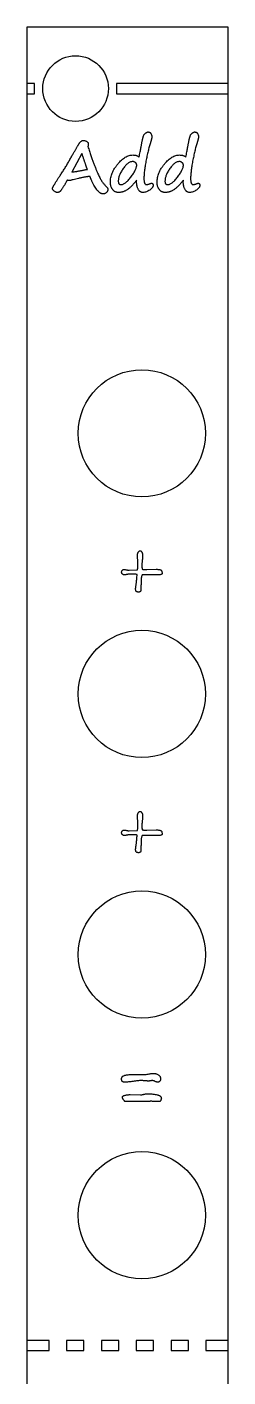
# Model space of a CAD drawing. Extents: x 96 to 106, y 107 to 235.
# Drawn here: x 95.9 to 105.7, y 169.4 to 235.2 of the extents above; entities that cross this region are included whole.
import ezdxf

# ---------------------------------------------------------------- set-up
doc = ezdxf.new("R2010")
doc.units = 0
doc.layers.get('0').update_dxf_attribs({"linetype": 'CONTINUOUS'})

msp = doc.modelspace()

# ---------------------------------------------------------------- linework, layer by layer
at = {"color": 7, "linetype": 'CONTINUOUS'}
for p, q in [((105.665, 235.226), (95.865, 235.226)), ((95.865, 235.226), (95.865, 232.476)), ((105.665, 232.476), (105.665, 235.226)), ((95.865, 232.476), (95.865, 231.976)), ((96.235, 232.476), (95.865, 232.476)), ((96.235, 231.976), (96.235, 232.476)), ((105.665, 232.476), (100.235, 232.476)), ((100.235, 232.476), (100.235, 231.976)), ((105.665, 231.976), (105.665, 232.476)), ((95.865, 231.976), (96.235, 231.976)), ((95.865, 231.976), (95.865, 171.226)), ((100.235, 231.976), (105.665, 231.976)), ((105.665, 171.226), (105.665, 231.976)), ((98.541, 229.07), (98.058, 228.158)), ((100.841, 208.753), (101.249, 208.774)), ((101.709, 208.791), (102.162, 208.8)), ((101.674, 208.527), (101.579, 208.527)), ((101.907, 208.529), (101.776, 208.529)), ((100.841, 196.053), (101.249, 196.074)), ((101.709, 196.091), (102.162, 196.1)), ((101.674, 195.827), (101.579, 195.827)), ((101.907, 195.829), (101.776, 195.829)), ((100.893, 183.202), (101.392, 183.19)), ((101.289, 182.87), (100.663, 182.86)), ((101.532, 182.87), (101.289, 182.87)), ((102.319, 182.86), (102.132, 182.86)), ((96.94, 171.226), (95.865, 171.226)), ((95.865, 171.226), (95.865, 170.726)), ((96.94, 170.726), (96.94, 171.226)), ((97.79, 171.226), (97.79, 170.726)), ((98.64, 171.226), (97.79, 171.226)), ((98.64, 170.726), (98.64, 171.226)), ((100.34, 171.226), (99.49, 171.226)), ((99.49, 171.226), (99.49, 170.726)), ((100.34, 170.726), (100.34, 171.226)), ((102.04, 171.226), (101.19, 171.226)), ((101.19, 171.226), (101.19, 170.726)), ((102.04, 170.726), (102.04, 171.226)), ((103.74, 171.226), (102.89, 171.226)), ((102.89, 171.226), (102.89, 170.726)), ((103.74, 170.726), (103.74, 171.226)), ((105.665, 171.226), (104.59, 171.226)), ((104.59, 171.226), (104.59, 170.726)), ((105.665, 170.726), (105.665, 171.226)), ((95.865, 170.726), (96.94, 170.726)), ((95.865, 170.726), (95.865, 109.976)), ((97.79, 170.726), (98.64, 170.726)), ((99.49, 170.726), (100.34, 170.726)), ((101.19, 170.726), (102.04, 170.726)), ((102.89, 170.726), (103.74, 170.726)), ((104.59, 170.726), (105.665, 170.726)), ((105.665, 109.976), (105.665, 170.726))]:
    msp.add_line(p, q, dxfattribs=at)
for centre, radius in [((98.235, 232.226), 1.6), ((101.465, 215.426), 3.1), ((101.465, 202.726), 3.1), ((101.465, 190.026), 3.1), ((101.465, 177.326), 3.1)]:
    msp.add_circle(centre, radius, dxfattribs=at)
for points, knots in [([(97.961, 228.771), (97.977, 228.799), (98.008, 228.854), (98.052, 228.934), (98.094, 229.01), (98.134, 229.081), (98.172, 229.147), (98.208, 229.209), (98.24, 229.267), (98.271, 229.319), (98.299, 229.368), (98.325, 229.412), (98.348, 229.451), (98.37, 229.486), (98.389, 229.516), (98.405, 229.541), (98.419, 229.563), (98.441, 229.593), (98.472, 229.629), (98.516, 229.666), (98.561, 229.69), (98.592, 229.693), (98.607, 229.694)], [0, 0, 0, 0, 0.08399, 0.163509, 0.238556, 0.309344, 0.37566, 0.43772, 0.495093, 0.548054, 0.5967, 0.640721, 0.680645, 0.715728, 0.746574, 0.772958, 0.794881, 0.812603, 0.869559, 0.918331, 0.96087, 1, 1, 1, 1]), ([(98.607, 229.694), (98.63, 229.693), (98.672, 229.692), (98.73, 229.678), (98.78, 229.656), (98.804, 229.632), (98.816, 229.62)], [0, 0, 0, 0, 0.2946931, 0.5522733, 0.7838794, 1, 1, 1, 1]), ([(98.816, 229.62), (98.821, 229.615), (98.833, 229.604), (98.842, 229.578), (98.848, 229.545), (98.848, 229.521), (98.848, 229.507)], [0, 0, 0, 0, 0.176628, 0.392634, 0.66312, 1, 1, 1, 1]), ([(101.466, 229.585), (101.47, 229.606), (101.478, 229.646), (101.489, 229.703), (101.501, 229.754), (101.512, 229.8), (101.522, 229.841), (101.531, 229.876), (101.541, 229.905), (101.552, 229.937), (101.568, 229.972), (101.592, 230.007), (101.62, 230.039), (101.652, 230.064), (101.685, 230.084), (101.716, 230.099), (101.746, 230.109), (101.765, 230.11), (101.773, 230.111)], [0, 0, 0, 0, 0.097051, 0.184845, 0.265194, 0.337211, 0.400731, 0.455952, 0.503142, 0.541911, 0.610027, 0.675276, 0.737807, 0.801181, 0.860983, 0.914107, 0.959392, 1, 1, 1, 1]), ([(101.773, 230.111), (101.787, 230.11), (101.814, 230.108), (101.851, 230.095), (101.882, 230.071), (101.907, 230.039), (101.927, 230), (101.941, 229.956), (101.95, 229.908), (101.951, 229.874), (101.951, 229.856)], [0, 0, 0, 0, 0.1173775, 0.2281263, 0.3361444, 0.4528839, 0.5778534, 0.7081137, 0.848528, 1, 1, 1, 1]), ([(101.951, 229.856), (101.951, 229.851), (101.95, 229.839), (101.946, 229.819), (101.941, 229.793), (101.933, 229.761), (101.923, 229.724), (101.911, 229.681), (101.897, 229.632), (101.886, 229.598), (101.881, 229.579)], [0, 0, 0, 0, 0.0526, 0.125366, 0.21835, 0.331647, 0.467441, 0.623643, 0.800762, 1, 1, 1, 1]), ([(103.742, 229.585), (103.746, 229.606), (103.754, 229.646), (103.765, 229.703), (103.777, 229.754), (103.788, 229.8), (103.798, 229.841), (103.807, 229.876), (103.817, 229.905), (103.828, 229.937), (103.843, 229.972), (103.868, 230.007), (103.896, 230.039), (103.928, 230.064), (103.961, 230.084), (103.992, 230.099), (104.021, 230.109), (104.04, 230.11), (104.049, 230.111)], [0, 0, 0, 0, 0.097051, 0.184845, 0.265194, 0.337211, 0.400731, 0.455952, 0.503142, 0.541911, 0.610027, 0.675276, 0.737807, 0.801181, 0.860983, 0.914107, 0.959392, 1, 1, 1, 1]), ([(104.049, 230.111), (104.063, 230.11), (104.089, 230.108), (104.126, 230.095), (104.158, 230.071), (104.183, 230.039), (104.203, 230), (104.217, 229.956), (104.225, 229.908), (104.226, 229.874), (104.227, 229.856)], [0, 0, 0, 0, 0.1173775, 0.2281263, 0.3361444, 0.4528839, 0.5778534, 0.7081137, 0.848528, 1, 1, 1, 1]), ([(104.227, 229.856), (104.227, 229.851), (104.226, 229.839), (104.222, 229.819), (104.217, 229.793), (104.209, 229.761), (104.199, 229.724), (104.187, 229.681), (104.172, 229.632), (104.162, 229.598), (104.156, 229.579)], [0, 0, 0, 0, 0.0526, 0.125366, 0.21835, 0.331647, 0.467441, 0.623643, 0.800762, 1, 1, 1, 1]), ([(98.566, 228.999), (98.563, 229.008), (98.558, 229.023), (98.551, 229.043), (98.546, 229.059), (98.542, 229.067), (98.541, 229.07)], [0, 0, 0, 0, 0.357019, 0.644741, 0.856946, 1, 1, 1, 1]), ([(98.808, 228.289), (98.806, 228.294), (98.802, 228.305), (98.795, 228.324), (98.786, 228.346), (98.777, 228.372), (98.766, 228.403), (98.754, 228.437), (98.74, 228.476), (98.726, 228.518), (98.711, 228.564), (98.694, 228.615), (98.675, 228.669), (98.656, 228.727), (98.635, 228.789), (98.613, 228.856), (98.59, 228.926), (98.574, 228.974), (98.566, 228.999)], [0, 0, 0, 0, 0.020716, 0.047139, 0.078645, 0.116251, 0.159341, 0.208135, 0.262005, 0.321992, 0.386835, 0.458015, 0.534266, 0.616431, 0.703875, 0.796809, 0.895871, 1, 1, 1, 1]), ([(98.848, 229.507), (98.848, 229.488), (98.848, 229.452), (98.84, 229.417), (98.836, 229.401)], [0, 0, 0, 0, 0.5524748, 1, 1, 1, 1]), ([(98.836, 229.401), (98.849, 229.363), (98.874, 229.287), (98.911, 229.177), (98.947, 229.07), (98.983, 228.968), (99.017, 228.87), (99.05, 228.776), (99.082, 228.686), (99.113, 228.601), (99.143, 228.52), (99.172, 228.444), (99.199, 228.371), (99.227, 228.304), (99.252, 228.24), (99.276, 228.18), (99.3, 228.125), (99.329, 228.058), (99.366, 227.981), (99.41, 227.893), (99.454, 227.813), (99.498, 227.738), (99.542, 227.671), (99.586, 227.611), (99.63, 227.556), (99.661, 227.524), (99.676, 227.509)], [0, 0, 0, 0, 0.058283, 0.114286, 0.168314, 0.220218, 0.27007, 0.317722, 0.363401, 0.406883, 0.448087, 0.487405, 0.52467, 0.559609, 0.592718, 0.62342, 0.652164, 0.678954, 0.728833, 0.775688, 0.819777, 0.861153, 0.899675, 0.935769, 0.969059, 1, 1, 1, 1]), ([(99.932, 227.666), (99.933, 227.703), (99.935, 227.777), (99.953, 227.889), (99.982, 228), (100.022, 228.111), (100.072, 228.222), (100.136, 228.332), (100.209, 228.443), (100.293, 228.55), (100.381, 228.652), (100.472, 228.741), (100.564, 228.817), (100.656, 228.88), (100.748, 228.929), (100.841, 228.963), (100.934, 228.985), (100.997, 228.988), (101.028, 228.989)], [0, 0, 0, 0, 0.059919, 0.120195, 0.181721, 0.244988, 0.310491, 0.378701, 0.450028, 0.524599, 0.598522, 0.667148, 0.730727, 0.790317, 0.846025, 0.898905, 0.949986, 1, 1, 1, 1]), ([(101.028, 228.989), (101.045, 228.989), (101.078, 228.988), (101.126, 228.983), (101.17, 228.975), (101.21, 228.964), (101.246, 228.948), (101.279, 228.93), (101.307, 228.909), (101.323, 228.891), (101.331, 228.883)], [0, 0, 0, 0, 0.155538, 0.299728, 0.433533, 0.55918, 0.676916, 0.787755, 0.894328, 1, 1, 1, 1]), ([(101.331, 228.883), (101.34, 228.927), (101.357, 229.012), (101.382, 229.133), (101.402, 229.241), (101.421, 229.335), (101.436, 229.416), (101.449, 229.484), (101.459, 229.539), (101.464, 229.571), (101.466, 229.585)], [0, 0, 0, 0, 0.190806, 0.36293, 0.516373, 0.651271, 0.766673, 0.862841, 0.941154, 1, 1, 1, 1]), ([(101.881, 229.579), (101.871, 229.548), (101.851, 229.483), (101.823, 229.383), (101.795, 229.278), (101.768, 229.168), (101.741, 229.053), (101.715, 228.934), (101.69, 228.809), (101.665, 228.682), (101.642, 228.556), (101.622, 228.434), (101.605, 228.32), (101.591, 228.212), (101.581, 228.11), (101.572, 228.016), (101.568, 227.928), (101.567, 227.871), (101.567, 227.844)], [0, 0, 0, 0, 0.056185, 0.115089, 0.176576, 0.240464, 0.307105, 0.376384, 0.448097, 0.522533, 0.596204, 0.665679, 0.731252, 0.792944, 0.850467, 0.904191, 0.954107, 1, 1, 1, 1]), ([(102.208, 227.666), (102.209, 227.703), (102.211, 227.777), (102.229, 227.889), (102.257, 228), (102.297, 228.111), (102.348, 228.222), (102.411, 228.332), (102.485, 228.443), (102.568, 228.55), (102.657, 228.652), (102.748, 228.741), (102.84, 228.817), (102.931, 228.88), (103.023, 228.929), (103.116, 228.963), (103.21, 228.985), (103.272, 228.988), (103.303, 228.989)], [0, 0, 0, 0, 0.059919, 0.120195, 0.181721, 0.244988, 0.310491, 0.378701, 0.450028, 0.524599, 0.598522, 0.667148, 0.730727, 0.790317, 0.846025, 0.898905, 0.949986, 1, 1, 1, 1]), ([(103.303, 228.989), (103.321, 228.989), (103.354, 228.988), (103.402, 228.983), (103.445, 228.975), (103.486, 228.964), (103.522, 228.948), (103.554, 228.93), (103.583, 228.909), (103.599, 228.891), (103.607, 228.883)], [0, 0, 0, 0, 0.1555385, 0.2997277, 0.4335328, 0.5591796, 0.6769161, 0.7877548, 0.8943283, 1, 1, 1, 1]), ([(103.607, 228.883), (103.616, 228.927), (103.633, 229.012), (103.657, 229.133), (103.678, 229.241), (103.697, 229.335), (103.712, 229.416), (103.724, 229.484), (103.735, 229.539), (103.74, 229.571), (103.742, 229.585)], [0, 0, 0, 0, 0.190806, 0.36293, 0.516373, 0.651271, 0.766673, 0.862841, 0.941154, 1, 1, 1, 1]), ([(104.156, 229.579), (104.147, 229.548), (104.127, 229.483), (104.098, 229.383), (104.071, 229.278), (104.044, 229.168), (104.017, 229.053), (103.991, 228.934), (103.965, 228.809), (103.941, 228.682), (103.918, 228.556), (103.898, 228.434), (103.881, 228.32), (103.867, 228.212), (103.856, 228.11), (103.848, 228.016), (103.843, 227.928), (103.843, 227.871), (103.842, 227.844)], [0, 0, 0, 0, 0.056185, 0.115089, 0.176576, 0.240464, 0.307105, 0.376384, 0.448097, 0.522533, 0.596204, 0.665679, 0.731252, 0.792944, 0.850467, 0.904191, 0.954107, 1, 1, 1, 1]), ([(97.537, 228.074), (97.575, 228.132), (97.651, 228.248), (97.759, 228.423), (97.863, 228.597), (97.929, 228.713), (97.961, 228.771)], [0, 0, 0, 0, 0.256096, 0.508382, 0.756111, 1, 1, 1, 1]), ([(98.658, 228.262), (98.683, 228.267), (98.733, 228.277), (98.783, 228.285), (98.808, 228.289)], [0, 0, 0, 0, 0.502789, 1, 1, 1, 1]), ([(101.018, 228.669), (101, 228.667), (100.962, 228.665), (100.905, 228.649), (100.848, 228.621), (100.79, 228.584), (100.732, 228.535), (100.673, 228.477), (100.614, 228.408), (100.556, 228.33), (100.501, 228.248), (100.452, 228.167), (100.411, 228.086), (100.376, 228.008), (100.35, 227.931), (100.331, 227.856), (100.319, 227.783), (100.318, 227.735), (100.317, 227.711)], [0, 0, 0, 0, 0.044093, 0.090031, 0.139369, 0.193426, 0.252391, 0.317519, 0.389551, 0.467741, 0.547228, 0.62241, 0.69348, 0.760751, 0.824629, 0.885414, 0.943779, 1, 1, 1, 1]), ([(100.438, 227.547), (100.456, 227.548), (100.493, 227.55), (100.549, 227.569), (100.607, 227.598), (100.667, 227.639), (100.729, 227.691), (100.794, 227.755), (100.862, 227.83), (100.929, 227.914), (100.995, 228), (101.052, 228.085), (101.101, 228.165), (101.143, 228.239), (101.174, 228.31), (101.196, 228.375), (101.211, 228.436), (101.213, 228.476), (101.214, 228.494)], [0, 0, 0, 0, 0.041083, 0.086002, 0.135948, 0.19207, 0.255098, 0.325269, 0.40351, 0.48981, 0.57651, 0.656056, 0.729068, 0.795063, 0.854645, 0.908421, 0.956664, 1, 1, 1, 1]), ([(101.214, 228.494), (101.213, 228.505), (101.212, 228.526), (101.201, 228.557), (101.184, 228.587), (101.161, 228.614), (101.132, 228.639), (101.098, 228.656), (101.059, 228.667), (101.032, 228.668), (101.018, 228.669)], [0, 0, 0, 0, 0.109343, 0.220078, 0.33605, 0.462163, 0.59203, 0.722423, 0.856318, 1, 1, 1, 1]), ([(103.294, 228.669), (103.275, 228.667), (103.237, 228.665), (103.18, 228.649), (103.123, 228.621), (103.065, 228.584), (103.008, 228.535), (102.949, 228.477), (102.89, 228.408), (102.832, 228.33), (102.777, 228.248), (102.727, 228.167), (102.686, 228.086), (102.652, 228.008), (102.626, 227.931), (102.606, 227.856), (102.595, 227.783), (102.593, 227.735), (102.592, 227.711)], [0, 0, 0, 0, 0.044093, 0.090031, 0.139369, 0.193426, 0.252391, 0.317519, 0.389551, 0.467741, 0.547228, 0.62241, 0.69348, 0.760751, 0.824629, 0.885414, 0.943779, 1, 1, 1, 1]), ([(102.714, 227.547), (102.732, 227.548), (102.769, 227.55), (102.824, 227.569), (102.882, 227.598), (102.942, 227.639), (103.005, 227.691), (103.07, 227.755), (103.137, 227.83), (103.205, 227.914), (103.27, 228), (103.328, 228.085), (103.377, 228.165), (103.418, 228.239), (103.45, 228.31), (103.472, 228.375), (103.487, 228.436), (103.489, 228.476), (103.49, 228.494)], [0, 0, 0, 0, 0.041083, 0.086002, 0.135948, 0.19207, 0.255098, 0.325269, 0.40351, 0.48981, 0.57651, 0.656056, 0.729068, 0.795063, 0.854645, 0.908421, 0.956664, 1, 1, 1, 1]), ([(103.49, 228.494), (103.489, 228.505), (103.488, 228.526), (103.477, 228.557), (103.459, 228.587), (103.436, 228.614), (103.407, 228.639), (103.373, 228.656), (103.335, 228.667), (103.308, 228.668), (103.294, 228.669)], [0, 0, 0, 0, 0.109343, 0.220078, 0.33605, 0.462163, 0.59203, 0.722423, 0.856318, 1, 1, 1, 1]), ([(97.112, 227.365), (97.112, 227.369), (97.113, 227.378), (97.119, 227.393), (97.127, 227.412), (97.139, 227.436), (97.154, 227.465), (97.172, 227.498), (97.194, 227.535), (97.219, 227.577), (97.247, 227.624), (97.279, 227.675), (97.314, 227.73), (97.352, 227.79), (97.393, 227.855), (97.439, 227.924), (97.487, 227.998), (97.52, 228.048), (97.537, 228.074)], [0, 0, 0, 0, 0.012822, 0.031936, 0.057652, 0.089824, 0.128757, 0.174492, 0.226747, 0.285834, 0.351452, 0.423917, 0.503237, 0.588583, 0.681302, 0.780886, 0.887008, 1, 1, 1, 1]), ([(97.83, 227.771), (97.827, 227.764), (97.82, 227.748), (97.807, 227.723), (97.79, 227.692), (97.769, 227.656), (97.745, 227.614), (97.718, 227.567), (97.686, 227.515), (97.652, 227.459), (97.618, 227.404), (97.584, 227.354), (97.555, 227.31), (97.528, 227.273), (97.504, 227.242), (97.482, 227.219), (97.464, 227.201), (97.443, 227.187), (97.419, 227.178), (97.393, 227.169), (97.368, 227.163), (97.352, 227.162), (97.344, 227.162)], [0, 0, 0, 0, 0.027782, 0.063301, 0.106879, 0.158287, 0.217777, 0.28535, 0.361326, 0.445182, 0.528511, 0.602852, 0.668936, 0.725275, 0.773436, 0.812961, 0.844138, 0.867887, 0.905689, 0.939633, 0.971398, 1, 1, 1, 1]), ([(97.931, 227.741), (97.921, 227.741), (97.901, 227.742), (97.873, 227.748), (97.849, 227.757), (97.836, 227.766), (97.83, 227.771)], [0, 0, 0, 0, 0.28792, 0.54785, 0.782783, 1, 1, 1, 1]), ([(98.018, 227.756), (98.003, 227.752), (97.974, 227.744), (97.945, 227.742), (97.931, 227.741)], [0, 0, 0, 0, 0.537502, 1, 1, 1, 1]), ([(98.934, 227.944), (98.926, 227.944), (98.905, 227.944), (98.872, 227.94), (98.832, 227.935), (98.784, 227.928), (98.73, 227.919), (98.668, 227.908), (98.599, 227.895), (98.501, 227.875), (98.381, 227.85), (98.246, 227.819), (98.126, 227.789), (98.052, 227.766), (98.018, 227.756)], [0, 0, 0, 0, 0.0283458, 0.0642971, 0.1073855, 0.1587063, 0.21775, 0.2845302, 0.3590563, 0.441335, 0.6051663, 0.7532225, 0.884666, 1, 1, 1, 1]), ([(98.058, 228.158), (98.094, 228.164), (98.167, 228.176), (98.24, 228.186), (98.277, 228.191)], [0, 0, 0, 0, 0.49605, 1, 1, 1, 1]), ([(98.277, 228.191), (98.284, 228.192), (98.302, 228.194), (98.331, 228.199), (98.368, 228.206), (98.412, 228.214), (98.463, 228.223), (98.522, 228.235), (98.587, 228.248), (98.634, 228.257), (98.658, 228.262)], [0, 0, 0, 0, 0.0586333, 0.1357153, 0.2314805, 0.3469988, 0.4822711, 0.6350055, 0.8074965, 1, 1, 1, 1]), ([(98.943, 227.938), (98.943, 227.94), (98.942, 227.944), (98.937, 227.944), (98.934, 227.944)], [0, 0, 0, 0, 0.446679, 1, 1, 1, 1]), ([(99.574, 227.091), (99.564, 227.092), (99.542, 227.093), (99.509, 227.1), (99.476, 227.112), (99.444, 227.129), (99.41, 227.149), (99.378, 227.175), (99.344, 227.205), (99.299, 227.252), (99.243, 227.322), (99.18, 227.417), (99.118, 227.526), (99.07, 227.625), (99.034, 227.705), (99.01, 227.759), (98.99, 227.807), (98.974, 227.847), (98.96, 227.879), (98.951, 227.905), (98.945, 227.924), (98.944, 227.934), (98.943, 227.938)], [0, 0, 0, 0, 0.029098, 0.059144, 0.090396, 0.123438, 0.158656, 0.196463, 0.236893, 0.280487, 0.374921, 0.478133, 0.591418, 0.715074, 0.775733, 0.829718, 0.876022, 0.915248, 0.94698, 0.971922, 0.989418, 1, 1, 1, 1]), ([(100.332, 227.162), (100.317, 227.162), (100.288, 227.163), (100.247, 227.17), (100.207, 227.181), (100.169, 227.197), (100.134, 227.217), (100.101, 227.242), (100.07, 227.27), (100.042, 227.304), (100.015, 227.34), (99.994, 227.38), (99.974, 227.422), (99.959, 227.466), (99.947, 227.513), (99.939, 227.562), (99.933, 227.613), (99.932, 227.648), (99.932, 227.666)], [0, 0, 0, 0, 0.06059, 0.119149, 0.176201, 0.232018, 0.288712, 0.345343, 0.403935, 0.465133, 0.527487, 0.590397, 0.653904, 0.718814, 0.78496, 0.854157, 0.925531, 1, 1, 1, 1]), ([(100.317, 227.711), (100.317, 227.698), (100.318, 227.674), (100.323, 227.64), (100.332, 227.611), (100.346, 227.588), (100.363, 227.569), (100.385, 227.556), (100.41, 227.548), (100.429, 227.547), (100.438, 227.547)], [0, 0, 0, 0, 0.165959, 0.309977, 0.439301, 0.554107, 0.660689, 0.765893, 0.876842, 1, 1, 1, 1]), ([(101.214, 227.768), (101.196, 227.743), (101.16, 227.695), (101.106, 227.626), (101.05, 227.563), (100.995, 227.504), (100.941, 227.449), (100.886, 227.399), (100.831, 227.354), (100.775, 227.314), (100.72, 227.278), (100.665, 227.247), (100.609, 227.221), (100.554, 227.2), (100.498, 227.183), (100.443, 227.171), (100.387, 227.164), (100.35, 227.163), (100.332, 227.162)], [0, 0, 0, 0, 0.082812, 0.161776, 0.237558, 0.310321, 0.379849, 0.446598, 0.510704, 0.572052, 0.631484, 0.688437, 0.743316, 0.796846, 0.848646, 0.899868, 0.949883, 1, 1, 1, 1]), ([(101.53, 227.162), (101.516, 227.162), (101.491, 227.163), (101.453, 227.172), (101.418, 227.185), (101.386, 227.206), (101.355, 227.231), (101.327, 227.261), (101.301, 227.297), (101.279, 227.338), (101.259, 227.383), (101.242, 227.43), (101.229, 227.481), (101.219, 227.533), (101.212, 227.588), (101.21, 227.646), (101.209, 227.706), (101.212, 227.747), (101.214, 227.768)], [0, 0, 0, 0, 0.051225, 0.100987, 0.150158, 0.199277, 0.250047, 0.303837, 0.36113, 0.42275, 0.487298, 0.553427, 0.621144, 0.691197, 0.763791, 0.839263, 0.917909, 1, 1, 1, 1]), ([(101.567, 227.844), (101.567, 227.821), (101.568, 227.777), (101.574, 227.717), (101.582, 227.665), (101.596, 227.623), (101.613, 227.589), (101.636, 227.565), (101.663, 227.549), (101.683, 227.547), (101.693, 227.547)], [0, 0, 0, 0, 0.196389, 0.368115, 0.514646, 0.638357, 0.742617, 0.833543, 0.915711, 1, 1, 1, 1]), ([(102.607, 227.162), (102.593, 227.162), (102.564, 227.163), (102.522, 227.17), (102.483, 227.181), (102.445, 227.197), (102.409, 227.217), (102.377, 227.242), (102.345, 227.27), (102.317, 227.304), (102.291, 227.34), (102.269, 227.38), (102.25, 227.422), (102.235, 227.466), (102.222, 227.513), (102.214, 227.562), (102.208, 227.613), (102.208, 227.648), (102.208, 227.666)], [0, 0, 0, 0, 0.06059, 0.119149, 0.176201, 0.232018, 0.288712, 0.345343, 0.403935, 0.465133, 0.527487, 0.590397, 0.653904, 0.718814, 0.78496, 0.854157, 0.925531, 1, 1, 1, 1]), ([(102.592, 227.711), (102.593, 227.698), (102.593, 227.674), (102.599, 227.64), (102.608, 227.611), (102.622, 227.588), (102.639, 227.569), (102.661, 227.556), (102.686, 227.548), (102.704, 227.547), (102.714, 227.547)], [0, 0, 0, 0, 0.165959, 0.309977, 0.439301, 0.554107, 0.660689, 0.765893, 0.876842, 1, 1, 1, 1]), ([(103.49, 227.768), (103.471, 227.743), (103.436, 227.695), (103.381, 227.626), (103.326, 227.563), (103.271, 227.504), (103.217, 227.449), (103.161, 227.399), (103.106, 227.354), (103.051, 227.314), (102.995, 227.278), (102.94, 227.247), (102.885, 227.221), (102.829, 227.2), (102.774, 227.183), (102.719, 227.171), (102.663, 227.164), (102.626, 227.163), (102.607, 227.162)], [0, 0, 0, 0, 0.082812, 0.161776, 0.237558, 0.310321, 0.379849, 0.446598, 0.510704, 0.572052, 0.631484, 0.688437, 0.743316, 0.796846, 0.848646, 0.899868, 0.949883, 1, 1, 1, 1]), ([(103.805, 227.162), (103.792, 227.162), (103.766, 227.163), (103.729, 227.172), (103.693, 227.185), (103.661, 227.206), (103.631, 227.231), (103.603, 227.261), (103.577, 227.297), (103.554, 227.338), (103.535, 227.383), (103.517, 227.43), (103.505, 227.481), (103.494, 227.533), (103.488, 227.588), (103.485, 227.646), (103.485, 227.706), (103.488, 227.747), (103.49, 227.768)], [0, 0, 0, 0, 0.051225, 0.1009868, 0.1501582, 0.1992771, 0.2500473, 0.3038368, 0.3611297, 0.4227498, 0.4872978, 0.5534268, 0.6211443, 0.691197, 0.7637911, 0.839263, 0.9179092, 1, 1, 1, 1]), ([(103.842, 227.844), (103.843, 227.821), (103.843, 227.777), (103.849, 227.717), (103.858, 227.665), (103.872, 227.623), (103.889, 227.589), (103.912, 227.565), (103.939, 227.549), (103.958, 227.547), (103.968, 227.547)], [0, 0, 0, 0, 0.196389, 0.368115, 0.514646, 0.638357, 0.742617, 0.833543, 0.915711, 1, 1, 1, 1]), ([(97.344, 227.162), (97.333, 227.163), (97.31, 227.165), (97.274, 227.179), (97.236, 227.199), (97.197, 227.228), (97.16, 227.259), (97.133, 227.294), (97.115, 227.329), (97.113, 227.354), (97.112, 227.365)], [0, 0, 0, 0, 0.097694, 0.210281, 0.342415, 0.494548, 0.646877, 0.777466, 0.892671, 1, 1, 1, 1]), ([(99.804, 227.31), (99.803, 227.295), (99.802, 227.266), (99.788, 227.225), (99.767, 227.186), (99.737, 227.154), (99.701, 227.126), (99.662, 227.106), (99.619, 227.094), (99.59, 227.092), (99.574, 227.091)], [0, 0, 0, 0, 0.127057, 0.2480167, 0.3690014, 0.4968832, 0.6245831, 0.7473099, 0.8715267, 1, 1, 1, 1]), ([(99.676, 227.509), (99.69, 227.495), (99.714, 227.471), (99.745, 227.439), (99.768, 227.412), (99.788, 227.387), (99.802, 227.353), (99.803, 227.326), (99.804, 227.31)], [0, 0, 0, 0, 0.2324713, 0.419952, 0.5612542, 0.6582431, 0.8139322, 1, 1, 1, 1]), ([(102.015, 227.514), (102.015, 227.504), (102.014, 227.484), (102.005, 227.454), (101.992, 227.424), (101.973, 227.395), (101.949, 227.366), (101.921, 227.336), (101.886, 227.307), (101.835, 227.269), (101.768, 227.227), (101.687, 227.19), (101.608, 227.167), (101.555, 227.164), (101.53, 227.162)], [0, 0, 0, 0, 0.046099, 0.092942, 0.143139, 0.197358, 0.255479, 0.319349, 0.388932, 0.465697, 0.616722, 0.754352, 0.881086, 1, 1, 1, 1]), ([(101.693, 227.547), (101.704, 227.547), (101.727, 227.548), (101.761, 227.555), (101.796, 227.565), (101.819, 227.575), (101.831, 227.58)], [0, 0, 0, 0, 0.231375, 0.473634, 0.728384, 1, 1, 1, 1]), ([(101.831, 227.58), (101.842, 227.584), (101.863, 227.593), (101.891, 227.603), (101.914, 227.609), (101.928, 227.61), (101.934, 227.611)], [0, 0, 0, 0, 0.340056, 0.616437, 0.836266, 1, 1, 1, 1]), ([(101.934, 227.611), (101.94, 227.611), (101.952, 227.61), (101.969, 227.606), (101.984, 227.598), (101.996, 227.587), (102.004, 227.573), (102.011, 227.556), (102.014, 227.535), (102.015, 227.521), (102.015, 227.514)], [0, 0, 0, 0, 0.1315802, 0.2496533, 0.359302, 0.4668107, 0.5817127, 0.7041456, 0.8443198, 1, 1, 1, 1]), ([(104.291, 227.514), (104.291, 227.504), (104.29, 227.484), (104.281, 227.454), (104.268, 227.424), (104.249, 227.395), (104.225, 227.366), (104.197, 227.336), (104.162, 227.307), (104.111, 227.269), (104.044, 227.227), (103.963, 227.19), (103.883, 227.167), (103.831, 227.164), (103.805, 227.162)], [0, 0, 0, 0, 0.046099, 0.092942, 0.143139, 0.197358, 0.255479, 0.319349, 0.388932, 0.465697, 0.616722, 0.754352, 0.881086, 1, 1, 1, 1]), ([(103.968, 227.547), (103.98, 227.547), (104.002, 227.548), (104.036, 227.555), (104.072, 227.565), (104.095, 227.575), (104.107, 227.58)], [0, 0, 0, 0, 0.231375, 0.473634, 0.728384, 1, 1, 1, 1]), ([(104.107, 227.58), (104.118, 227.584), (104.139, 227.593), (104.167, 227.603), (104.19, 227.609), (104.204, 227.61), (104.209, 227.611)], [0, 0, 0, 0, 0.340056, 0.616437, 0.836266, 1, 1, 1, 1]), ([(104.209, 227.611), (104.216, 227.611), (104.228, 227.61), (104.245, 227.606), (104.259, 227.598), (104.271, 227.587), (104.28, 227.573), (104.287, 227.556), (104.29, 227.535), (104.291, 227.521), (104.291, 227.514)], [0, 0, 0, 0, 0.1315802, 0.2496533, 0.359302, 0.4668107, 0.5817127, 0.7041456, 0.8443198, 1, 1, 1, 1]), ([(101.251, 209.496), (101.252, 209.507), (101.252, 209.531), (101.261, 209.565), (101.273, 209.6), (101.291, 209.633), (101.312, 209.663), (101.336, 209.686), (101.364, 209.701), (101.384, 209.702), (101.394, 209.703)], [0, 0, 0, 0, 0.125466, 0.253741, 0.386862, 0.527784, 0.66376, 0.782945, 0.891043, 1, 1, 1, 1]), ([(101.259, 209.306), (101.257, 209.34), (101.253, 209.403), (101.252, 209.467), (101.251, 209.496)], [0, 0, 0, 0, 0.539512, 1, 1, 1, 1]), ([(101.275, 208.932), (101.276, 208.942), (101.276, 208.964), (101.274, 208.998), (101.273, 209.038), (101.271, 209.083), (101.269, 209.132), (101.267, 209.186), (101.263, 209.244), (101.261, 209.285), (101.259, 209.306)], [0, 0, 0, 0, 0.08074, 0.172616, 0.278734, 0.397564, 0.529116, 0.673321, 0.830338, 1, 1, 1, 1]), ([(101.394, 209.703), (101.4, 209.702), (101.412, 209.699), (101.43, 209.685), (101.447, 209.663), (101.465, 209.636), (101.481, 209.606), (101.494, 209.579), (101.502, 209.555), (101.503, 209.54), (101.503, 209.533)], [0, 0, 0, 0, 0.078337, 0.178896, 0.310507, 0.474871, 0.644548, 0.786565, 0.903852, 1, 1, 1, 1]), ([(101.484, 209.252), (101.481, 209.225), (101.476, 209.176), (101.47, 209.109), (101.466, 209.055), (101.466, 209.025), (101.465, 209.012)], [0, 0, 0, 0, 0.3380424, 0.6165052, 0.8379168, 1, 1, 1, 1]), ([(101.503, 209.533), (101.503, 209.514), (101.502, 209.473), (101.499, 209.407), (101.493, 209.333), (101.487, 209.28), (101.484, 209.252)], [0, 0, 0, 0, 0.2024579, 0.4368407, 0.7012426, 1, 1, 1, 1]), ([(100.478, 208.661), (100.48, 208.675), (100.483, 208.706), (100.502, 208.74), (100.521, 208.765), (100.537, 208.78), (100.555, 208.789), (100.568, 208.791), (100.574, 208.791)], [0, 0, 0, 0, 0.2386036, 0.5204707, 0.6636004, 0.7866734, 0.8963836, 1, 1, 1, 1]), ([(100.62, 208.526), (100.611, 208.526), (100.594, 208.527), (100.568, 208.535), (100.544, 208.548), (100.521, 208.566), (100.503, 208.587), (100.489, 208.61), (100.48, 208.635), (100.479, 208.653), (100.478, 208.661)], [0, 0, 0, 0, 0.123727, 0.244136, 0.371565, 0.504159, 0.636071, 0.76007, 0.878722, 1, 1, 1, 1]), ([(100.574, 208.791), (100.598, 208.791), (100.648, 208.789), (100.697, 208.778), (100.722, 208.772)], [0, 0, 0, 0, 0.486251, 1, 1, 1, 1]), ([(100.724, 208.543), (100.712, 208.541), (100.69, 208.536), (100.661, 208.531), (100.638, 208.527), (100.626, 208.526), (100.62, 208.526)], [0, 0, 0, 0, 0.350943, 0.636804, 0.853271, 1, 1, 1, 1]), ([(100.722, 208.772), (100.735, 208.77), (100.758, 208.764), (100.79, 208.758), (100.817, 208.754), (100.833, 208.754), (100.841, 208.753)], [0, 0, 0, 0, 0.314779, 0.586755, 0.816494, 1, 1, 1, 1]), ([(100.845, 208.564), (100.837, 208.563), (100.819, 208.563), (100.791, 208.559), (100.758, 208.552), (100.736, 208.546), (100.724, 208.543)], [0, 0, 0, 0, 0.198901, 0.433294, 0.700324, 1, 1, 1, 1]), ([(101.238, 208.552), (101.213, 208.554), (101.159, 208.558), (101.069, 208.561), (100.962, 208.563), (100.886, 208.564), (100.845, 208.564)], [0, 0, 0, 0, 0.1876644, 0.4157715, 0.6875398, 1, 1, 1, 1]), ([(101.201, 208.18), (101.204, 208.204), (101.211, 208.258), (101.219, 208.345), (101.229, 208.444), (101.235, 208.514), (101.238, 208.552)], [0, 0, 0, 0, 0.199985, 0.434476, 0.700708, 1, 1, 1, 1]), ([(101.249, 208.774), (101.257, 208.8), (101.272, 208.851), (101.274, 208.905), (101.275, 208.932)], [0, 0, 0, 0, 0.501133, 1, 1, 1, 1]), ([(101.465, 209.012), (101.466, 208.977), (101.467, 208.908), (101.474, 208.84), (101.478, 208.806)], [0, 0, 0, 0, 0.497611, 1, 1, 1, 1]), ([(101.478, 208.806), (101.482, 208.804), (101.492, 208.801), (101.509, 208.8), (101.53, 208.796), (101.557, 208.795), (101.589, 208.793), (101.625, 208.793), (101.665, 208.791), (101.694, 208.791), (101.709, 208.791)], [0, 0, 0, 0, 0.05576, 0.130501, 0.223294, 0.338438, 0.473968, 0.629727, 0.803412, 1, 1, 1, 1]), ([(102.162, 208.8), (102.19, 208.799), (102.24, 208.799), (102.308, 208.792), (102.36, 208.78), (102.4, 208.763), (102.425, 208.733), (102.443, 208.692), (102.451, 208.64), (102.452, 208.601), (102.453, 208.579)], [0, 0, 0, 0, 0.191222, 0.346766, 0.466776, 0.555898, 0.635605, 0.732093, 0.852012, 1, 1, 1, 1]), ([(102.453, 208.579), (102.444, 208.571), (102.425, 208.552), (102.383, 208.537), (102.331, 208.527), (102.292, 208.526), (102.271, 208.526)], [0, 0, 0, 0, 0.181011, 0.401743, 0.671202, 1, 1, 1, 1]), ([(101.162, 207.85), (101.162, 207.855), (101.162, 207.868), (101.164, 207.891), (101.167, 207.922), (101.172, 207.959), (101.177, 208.004), (101.184, 208.056), (101.192, 208.116), (101.198, 208.157), (101.201, 208.18)], [0, 0, 0, 0, 0.048241, 0.11808, 0.209576, 0.322964, 0.459608, 0.617953, 0.798241, 1, 1, 1, 1]), ([(101.417, 207.957), (101.416, 207.947), (101.412, 207.924), (101.411, 207.886), (101.411, 207.843), (101.413, 207.803), (101.413, 207.772), (101.409, 207.75), (101.402, 207.731), (101.389, 207.715), (101.373, 207.704), (101.353, 207.696), (101.329, 207.691), (101.312, 207.69), (101.303, 207.69)], [0, 0, 0, 0, 0.093515, 0.203842, 0.333287, 0.478569, 0.550309, 0.614461, 0.673263, 0.729266, 0.787018, 0.849723, 0.919364, 1, 1, 1, 1]), ([(101.427, 208.248), (101.427, 208.23), (101.428, 208.195), (101.427, 208.145), (101.426, 208.1), (101.425, 208.061), (101.423, 208.027), (101.422, 207.999), (101.42, 207.976), (101.418, 207.963), (101.417, 207.957)], [0, 0, 0, 0, 0.189175, 0.36209, 0.514664, 0.648979, 0.765086, 0.860885, 0.940451, 1, 1, 1, 1]), ([(101.478, 208.526), (101.47, 208.509), (101.453, 208.473), (101.438, 208.409), (101.429, 208.333), (101.428, 208.278), (101.427, 208.248)], [0, 0, 0, 0, 0.193465, 0.421741, 0.688875, 1, 1, 1, 1]), ([(101.579, 208.527), (101.562, 208.527), (101.529, 208.527), (101.495, 208.526), (101.478, 208.526)], [0, 0, 0, 0, 0.482307, 1, 1, 1, 1]), ([(101.776, 208.529), (101.758, 208.529), (101.724, 208.529), (101.69, 208.528), (101.674, 208.527)], [0, 0, 0, 0, 0.525952, 1, 1, 1, 1]), ([(102.101, 208.527), (102.08, 208.528), (102.041, 208.528), (101.988, 208.528), (101.944, 208.529), (101.918, 208.529), (101.907, 208.529)], [0, 0, 0, 0, 0.324157, 0.596331, 0.822639, 1, 1, 1, 1]), ([(102.271, 208.526), (102.261, 208.526), (102.238, 208.525), (102.2, 208.526), (102.153, 208.527), (102.119, 208.527), (102.101, 208.527)], [0, 0, 0, 0, 0.174813, 0.398602, 0.674829, 1, 1, 1, 1]), ([(101.303, 207.69), (101.289, 207.691), (101.265, 207.691), (101.233, 207.698), (101.207, 207.708), (101.187, 207.724), (101.175, 207.747), (101.168, 207.775), (101.162, 207.81), (101.162, 207.836), (101.162, 207.85)], [0, 0, 0, 0, 0.157813, 0.287386, 0.394825, 0.484849, 0.57963, 0.694936, 0.835263, 1, 1, 1, 1]), ([(101.251, 196.796), (101.252, 196.807), (101.252, 196.831), (101.261, 196.865), (101.273, 196.9), (101.291, 196.933), (101.312, 196.963), (101.336, 196.986), (101.364, 197.001), (101.384, 197.002), (101.394, 197.003)], [0, 0, 0, 0, 0.125466, 0.253741, 0.386862, 0.527784, 0.66376, 0.782945, 0.891043, 1, 1, 1, 1]), ([(101.259, 196.606), (101.257, 196.64), (101.253, 196.703), (101.252, 196.767), (101.251, 196.796)], [0, 0, 0, 0, 0.539512, 1, 1, 1, 1]), ([(101.394, 197.003), (101.4, 197.002), (101.412, 196.999), (101.43, 196.985), (101.447, 196.963), (101.465, 196.936), (101.481, 196.906), (101.494, 196.879), (101.502, 196.855), (101.503, 196.84), (101.503, 196.833)], [0, 0, 0, 0, 0.078337, 0.178896, 0.310507, 0.474871, 0.644548, 0.786565, 0.903852, 1, 1, 1, 1]), ([(101.503, 196.833), (101.503, 196.814), (101.502, 196.773), (101.499, 196.707), (101.493, 196.633), (101.487, 196.58), (101.484, 196.552)], [0, 0, 0, 0, 0.2024579, 0.4368407, 0.7012426, 1, 1, 1, 1]), ([(100.478, 195.961), (100.48, 195.975), (100.483, 196.006), (100.502, 196.04), (100.521, 196.065), (100.537, 196.08), (100.555, 196.089), (100.568, 196.091), (100.574, 196.091)], [0, 0, 0, 0, 0.238604, 0.520471, 0.6636, 0.786673, 0.896384, 1, 1, 1, 1]), ([(100.574, 196.091), (100.598, 196.091), (100.648, 196.089), (100.697, 196.078), (100.722, 196.072)], [0, 0, 0, 0, 0.486251, 1, 1, 1, 1]), ([(100.722, 196.072), (100.735, 196.07), (100.758, 196.064), (100.79, 196.058), (100.817, 196.054), (100.833, 196.054), (100.841, 196.053)], [0, 0, 0, 0, 0.3147787, 0.5867546, 0.8164941, 1, 1, 1, 1]), ([(101.249, 196.074), (101.257, 196.1), (101.272, 196.151), (101.274, 196.205), (101.275, 196.232)], [0, 0, 0, 0, 0.501133, 1, 1, 1, 1]), ([(101.275, 196.232), (101.276, 196.242), (101.276, 196.264), (101.274, 196.298), (101.273, 196.338), (101.271, 196.383), (101.269, 196.432), (101.267, 196.486), (101.263, 196.544), (101.261, 196.585), (101.259, 196.606)], [0, 0, 0, 0, 0.08074, 0.172616, 0.278734, 0.397564, 0.529116, 0.673321, 0.830338, 1, 1, 1, 1]), ([(101.484, 196.552), (101.481, 196.525), (101.476, 196.476), (101.47, 196.409), (101.466, 196.355), (101.466, 196.325), (101.465, 196.312)], [0, 0, 0, 0, 0.338042, 0.616505, 0.837917, 1, 1, 1, 1]), ([(101.465, 196.312), (101.466, 196.277), (101.467, 196.208), (101.474, 196.14), (101.478, 196.106)], [0, 0, 0, 0, 0.497611, 1, 1, 1, 1]), ([(101.478, 196.106), (101.482, 196.104), (101.492, 196.101), (101.509, 196.1), (101.53, 196.096), (101.557, 196.095), (101.589, 196.093), (101.625, 196.093), (101.665, 196.091), (101.694, 196.091), (101.709, 196.091)], [0, 0, 0, 0, 0.0557602, 0.1305007, 0.2232941, 0.338438, 0.4739682, 0.6297274, 0.8034123, 1, 1, 1, 1]), ([(102.162, 196.1), (102.19, 196.099), (102.24, 196.099), (102.308, 196.092), (102.36, 196.08), (102.4, 196.063), (102.425, 196.033), (102.443, 195.992), (102.451, 195.94), (102.452, 195.901), (102.453, 195.879)], [0, 0, 0, 0, 0.191222, 0.346766, 0.466776, 0.555898, 0.635605, 0.732093, 0.852012, 1, 1, 1, 1]), ([(100.62, 195.826), (100.611, 195.826), (100.594, 195.827), (100.568, 195.835), (100.544, 195.848), (100.521, 195.866), (100.503, 195.887), (100.489, 195.91), (100.48, 195.935), (100.479, 195.953), (100.478, 195.961)], [0, 0, 0, 0, 0.123727, 0.244136, 0.371565, 0.504159, 0.636071, 0.76007, 0.878722, 1, 1, 1, 1]), ([(100.724, 195.843), (100.712, 195.841), (100.69, 195.836), (100.661, 195.831), (100.638, 195.827), (100.626, 195.826), (100.62, 195.826)], [0, 0, 0, 0, 0.350943, 0.636804, 0.853271, 1, 1, 1, 1]), ([(100.845, 195.864), (100.837, 195.863), (100.819, 195.863), (100.791, 195.859), (100.758, 195.852), (100.736, 195.846), (100.724, 195.843)], [0, 0, 0, 0, 0.198901, 0.433294, 0.700324, 1, 1, 1, 1]), ([(101.238, 195.852), (101.213, 195.854), (101.159, 195.858), (101.069, 195.861), (100.962, 195.863), (100.886, 195.864), (100.845, 195.864)], [0, 0, 0, 0, 0.187664, 0.415771, 0.68754, 1, 1, 1, 1]), ([(101.162, 195.15), (101.162, 195.155), (101.162, 195.168), (101.164, 195.191), (101.167, 195.222), (101.172, 195.259), (101.177, 195.304), (101.184, 195.356), (101.192, 195.416), (101.198, 195.457), (101.201, 195.48)], [0, 0, 0, 0, 0.048241, 0.11808, 0.209576, 0.322964, 0.459608, 0.617953, 0.798241, 1, 1, 1, 1]), ([(101.201, 195.48), (101.204, 195.504), (101.211, 195.558), (101.219, 195.645), (101.229, 195.744), (101.235, 195.814), (101.238, 195.852)], [0, 0, 0, 0, 0.199985, 0.434476, 0.700708, 1, 1, 1, 1]), ([(101.427, 195.548), (101.427, 195.53), (101.428, 195.495), (101.427, 195.445), (101.426, 195.4), (101.425, 195.361), (101.423, 195.327), (101.422, 195.299), (101.42, 195.276), (101.418, 195.263), (101.417, 195.257)], [0, 0, 0, 0, 0.189175, 0.36209, 0.514664, 0.648979, 0.765086, 0.860885, 0.940451, 1, 1, 1, 1]), ([(101.478, 195.826), (101.47, 195.809), (101.453, 195.773), (101.438, 195.709), (101.429, 195.633), (101.428, 195.578), (101.427, 195.548)], [0, 0, 0, 0, 0.193465, 0.421741, 0.688875, 1, 1, 1, 1]), ([(101.579, 195.827), (101.562, 195.827), (101.529, 195.827), (101.495, 195.826), (101.478, 195.826)], [0, 0, 0, 0, 0.482307, 1, 1, 1, 1]), ([(101.776, 195.829), (101.758, 195.829), (101.724, 195.829), (101.69, 195.828), (101.674, 195.827)], [0, 0, 0, 0, 0.525952, 1, 1, 1, 1]), ([(102.101, 195.827), (102.08, 195.828), (102.041, 195.828), (101.988, 195.828), (101.944, 195.829), (101.918, 195.829), (101.907, 195.829)], [0, 0, 0, 0, 0.3241565, 0.5963307, 0.8226392, 1, 1, 1, 1]), ([(102.271, 195.826), (102.261, 195.826), (102.238, 195.825), (102.2, 195.826), (102.153, 195.827), (102.119, 195.827), (102.101, 195.827)], [0, 0, 0, 0, 0.174813, 0.398602, 0.674829, 1, 1, 1, 1]), ([(102.453, 195.879), (102.444, 195.871), (102.425, 195.852), (102.383, 195.837), (102.331, 195.827), (102.292, 195.826), (102.271, 195.826)], [0, 0, 0, 0, 0.1810113, 0.4017432, 0.671202, 1, 1, 1, 1]), ([(101.303, 194.99), (101.289, 194.991), (101.265, 194.991), (101.233, 194.998), (101.207, 195.008), (101.187, 195.024), (101.175, 195.047), (101.168, 195.075), (101.162, 195.11), (101.162, 195.136), (101.162, 195.15)], [0, 0, 0, 0, 0.157813, 0.287386, 0.394825, 0.484849, 0.57963, 0.694936, 0.835263, 1, 1, 1, 1]), ([(101.417, 195.257), (101.416, 195.247), (101.412, 195.224), (101.411, 195.186), (101.411, 195.143), (101.413, 195.103), (101.413, 195.072), (101.409, 195.05), (101.402, 195.031), (101.389, 195.015), (101.373, 195.004), (101.353, 194.996), (101.329, 194.991), (101.312, 194.99), (101.303, 194.99)], [0, 0, 0, 0, 0.093515, 0.203842, 0.333287, 0.478569, 0.550309, 0.614461, 0.673263, 0.729266, 0.787018, 0.849723, 0.919364, 1, 1, 1, 1]), ([(101.125, 184.179), (101.135, 184.178), (101.156, 184.177), (101.191, 184.176), (101.23, 184.175), (101.274, 184.175), (101.323, 184.175), (101.377, 184.176), (101.435, 184.177), (101.518, 184.179), (101.617, 184.183), (101.726, 184.194), (101.821, 184.206), (101.878, 184.22), (101.904, 184.227)], [0, 0, 0, 0, 0.037934, 0.081885, 0.132631, 0.188673, 0.251531, 0.319694, 0.394684, 0.47575, 0.634968, 0.774909, 0.896576, 1, 1, 1, 1]), ([(101.904, 184.227), (101.909, 184.228), (101.924, 184.23), (101.954, 184.229), (102, 184.229), (102.058, 184.229), (102.122, 184.225), (102.183, 184.211), (102.239, 184.19), (102.287, 184.159), (102.327, 184.123), (102.355, 184.081), (102.374, 184.037), (102.376, 184.005), (102.377, 183.989)], [0, 0, 0, 0, 0.024126, 0.074009, 0.151811, 0.255553, 0.368624, 0.47292, 0.571831, 0.667842, 0.758896, 0.841349, 0.919699, 1, 1, 1, 1]), ([(100.478, 183.966), (100.479, 183.976), (100.479, 183.995), (100.486, 184.024), (100.497, 184.052), (100.512, 184.08), (100.541, 184.106), (100.586, 184.126), (100.647, 184.144), (100.721, 184.159), (100.799, 184.171), (100.873, 184.181), (100.939, 184.188), (100.98, 184.188), (101, 184.189)], [0, 0, 0, 0, 0.047497, 0.094128, 0.140902, 0.188822, 0.245771, 0.322845, 0.424072, 0.55092, 0.68418, 0.802571, 0.908105, 1, 1, 1, 1]), ([(100.643, 183.809), (100.63, 183.809), (100.605, 183.81), (100.57, 183.815), (100.541, 183.823), (100.517, 183.836), (100.498, 183.856), (100.486, 183.885), (100.479, 183.923), (100.478, 183.95), (100.478, 183.966)], [0, 0, 0, 0, 0.147926, 0.277385, 0.387667, 0.483428, 0.57868, 0.690213, 0.829936, 1, 1, 1, 1]), ([(101.038, 183.848), (100.999, 183.842), (100.926, 183.831), (100.822, 183.819), (100.729, 183.811), (100.67, 183.81), (100.643, 183.809)], [0, 0, 0, 0, 0.2947388, 0.5580737, 0.793598, 1, 1, 1, 1]), ([(101, 184.189), (101.008, 184.189), (101.026, 184.188), (101.054, 184.187), (101.088, 184.183), (101.112, 184.18), (101.125, 184.179)], [0, 0, 0, 0, 0.193636, 0.425419, 0.691333, 1, 1, 1, 1]), ([(101.424, 183.885), (101.398, 183.884), (101.341, 183.883), (101.251, 183.876), (101.148, 183.864), (101.076, 183.854), (101.038, 183.848)], [0, 0, 0, 0, 0.202994, 0.437011, 0.702695, 1, 1, 1, 1]), ([(101.621, 183.874), (101.602, 183.876), (101.566, 183.879), (101.514, 183.883), (101.467, 183.885), (101.438, 183.885), (101.424, 183.885)], [0, 0, 0, 0, 0.2905058, 0.5534904, 0.7918984, 1, 1, 1, 1]), ([(101.799, 183.863), (101.788, 183.863), (101.763, 183.863), (101.722, 183.866), (101.674, 183.87), (101.639, 183.873), (101.621, 183.874)], [0, 0, 0, 0, 0.192279, 0.421375, 0.690598, 1, 1, 1, 1]), ([(101.891, 183.875), (101.873, 183.872), (101.843, 183.866), (101.812, 183.864), (101.799, 183.863)], [0, 0, 0, 0, 0.580616, 1, 1, 1, 1]), ([(101.978, 183.885), (101.966, 183.884), (101.936, 183.883), (101.908, 183.878), (101.891, 183.875)], [0, 0, 0, 0, 0.419457, 1, 1, 1, 1]), ([(102.103, 183.849), (102.09, 183.855), (102.066, 183.865), (102.031, 183.876), (102.003, 183.883), (101.986, 183.884), (101.978, 183.885)], [0, 0, 0, 0, 0.326146, 0.603121, 0.826598, 1, 1, 1, 1]), ([(102.224, 183.809), (102.216, 183.81), (102.199, 183.811), (102.17, 183.819), (102.138, 183.832), (102.115, 183.843), (102.103, 183.849)], [0, 0, 0, 0, 0.185469, 0.414906, 0.682223, 1, 1, 1, 1]), ([(102.377, 183.989), (102.376, 183.975), (102.376, 183.948), (102.369, 183.911), (102.357, 183.88), (102.34, 183.854), (102.318, 183.833), (102.291, 183.819), (102.259, 183.811), (102.236, 183.81), (102.224, 183.809)], [0, 0, 0, 0, 0.156515, 0.295506, 0.418128, 0.529227, 0.636713, 0.748961, 0.867486, 1, 1, 1, 1]), ([(100.516, 183.076), (100.518, 183.086), (100.522, 183.108), (100.552, 183.134), (100.596, 183.155), (100.653, 183.171), (100.716, 183.184), (100.778, 183.194), (100.837, 183.2), (100.875, 183.201), (100.893, 183.202)], [0, 0, 0, 0, 0.072053, 0.158034, 0.270588, 0.418203, 0.578772, 0.729164, 0.869852, 1, 1, 1, 1]), ([(100.663, 182.86), (100.657, 182.861), (100.643, 182.865), (100.622, 182.883), (100.598, 182.91), (100.573, 182.946), (100.549, 182.984), (100.531, 183.019), (100.519, 183.049), (100.517, 183.068), (100.516, 183.076)], [0, 0, 0, 0, 0.066555, 0.163444, 0.298506, 0.469486, 0.64467, 0.792698, 0.909176, 1, 1, 1, 1]), ([(101.392, 183.19), (101.415, 183.191), (101.464, 183.193), (101.512, 183.205), (101.538, 183.212)], [0, 0, 0, 0, 0.458718, 1, 1, 1, 1]), ([(101.538, 183.212), (101.555, 183.216), (101.591, 183.225), (101.647, 183.233), (101.708, 183.239), (101.749, 183.239), (101.771, 183.239)], [0, 0, 0, 0, 0.226026, 0.468537, 0.72462, 1, 1, 1, 1]), ([(101.771, 183.239), (101.811, 183.239), (101.889, 183.238), (102.003, 183.229), (102.111, 183.213), (102.197, 183.197), (102.261, 183.18), (102.301, 183.164), (102.336, 183.147), (102.365, 183.128), (102.387, 183.106), (102.403, 183.081), (102.413, 183.054), (102.414, 183.035), (102.415, 183.026)], [0, 0, 0, 0, 0.164654, 0.321585, 0.471397, 0.615225, 0.682049, 0.741372, 0.794213, 0.84101, 0.883648, 0.922524, 0.960675, 1, 1, 1, 1]), ([(102.415, 183.026), (102.413, 183.007), (102.41, 182.968), (102.389, 182.923), (102.368, 182.892), (102.353, 182.874), (102.336, 182.862), (102.325, 182.861), (102.319, 182.86)], [0, 0, 0, 0, 0.27568, 0.573607, 0.713807, 0.826957, 0.919648, 1, 1, 1, 1]), ([(102.132, 182.86), (102.106, 182.863), (102.057, 182.868), (101.989, 182.873), (101.93, 182.876), (101.886, 182.875), (101.852, 182.873), (101.822, 182.873), (101.787, 182.871), (101.746, 182.871), (101.7, 182.87), (101.649, 182.871), (101.592, 182.87), (101.553, 182.87), (101.532, 182.87)], [0, 0, 0, 0, 0.130143, 0.244092, 0.341967, 0.422994, 0.463543, 0.513933, 0.572248, 0.639428, 0.716486, 0.802428, 0.896277, 1, 1, 1, 1])]:
    msp.add_open_spline(points, degree=3, knots=knots, dxfattribs=at)

doc.saveas('drawing.dxf')
